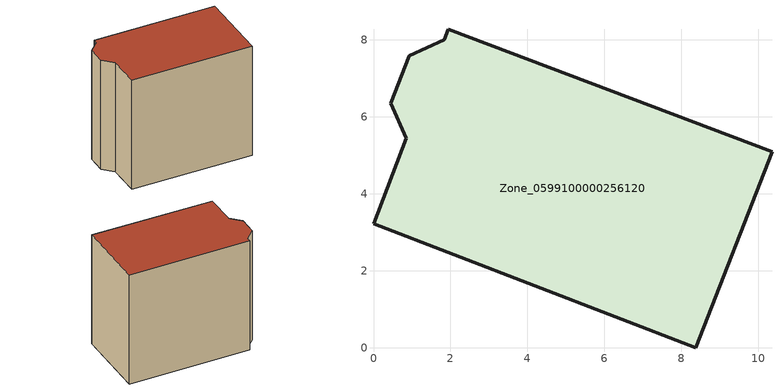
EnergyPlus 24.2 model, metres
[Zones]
Zone_0599100000256120
 floor ground (C_G): 0.45,6.35 0.93,7.59 1.83,8 1.94,8.28 10.36,5.09 8.38,0 0,3.22 0.85,5.44 z0
 wall outside (C_F): 8.38,0 10.36,5.09 1.94,8.28 1.83,8 0.93,7.59 0.45,6.35 0.85,5.44 0,3.22 8.38,0 z0:8.61
 roof outside (C_R): 0.93,7.59 0.45,6.35 0.85,5.44 0,3.22 8.38,0 10.36,5.09 1.94,8.28 1.83,8 z8.61
[BUILDING]
Pand.0599100000256120: North Axis=0; Terrain=City; Loads Convergence Tolerance Value=0.04; Temperature Convergence Tolerance Value=0.4; Solar Distribution=FullExterior; Maximum Number of Warmup Days=25; Minimum Number of Warmup Days=1
[Site:Location]
Rotterdam.The.Hague.AP_ZH_NLD Design_Conditions: Latitude=51.96; Longitude=4.45; Time Zone=1; Elevation=-4.5
[SITE:GROUNDTEMPERATURE:BUILDINGSURFACE]
18, 18, 18, 18, 18, 18, 18, 18, 18, 18, 18, 18
[MATERIAL] Thermal Absorptance=0.9; Solar Absorptance=0.7; Visible Absorptance=0.7
Name | Roughness | Thickness | Conductivity | Density | Specific Heat
G.TI.1946 | MediumSmooth | 0.15 | 1 | 540 | 1210
F.TI.1946 | Rough | 0.3 | 0.857143 | 1920 | 840
R.TI.1946 | MediumRough | 0.2 | 0.1 | 1500 | 1000
[CONSTRUCTION]
C_G: G.TI.1946
C_F: F.TI.1946
C_R: R.TI.1946
[ZONE]
Zone_0599100000256120: Type=1; Multiplier=1; Ceiling Height=Autocalculate; Volume=Autocalculate; Floor Area=autocalculate; Part of Total Floor Area=Yes
[ZONEINFILTRATION:DESIGNFLOWRATE]
Infil_Zone_0599100000256120: Zone or ZoneList or Space or SpaceList=Zone_0599100000256120; Schedule=AlwaysOn; Design Flow Rate Calculation Method=Flow/Area; Flow Rate per Floor Area=0.003; Constant Term Coefficient=1; Temperature Term Coefficient=0; Velocity Term Coefficient=0; Velocity Squared Term Coefficient=0
[HVACTEMPLATE:ZONE:IDEALLOADSAIRSYSTEM]
Zone_0599100000256120: Maximum Heating Supply Air Temperature=50; Minimum Cooling Supply Air Temperature=13; Maximum Heating Supply Air Humidity Ratio=0.0156; Minimum Cooling Supply Air Humidity Ratio=0.0077; Heating Limit=NoLimit; Cooling Limit=NoLimit; Dehumidification Control Type=ConstantSensibleHeatRatio; Cooling Sensible Heat Ratio=0.7; Dehumidification Setpoint=60; Humidification Control Type=None; Humidification Setpoint=30; Outdoor Air Method=None; Outdoor Air Flow Rate per Person=0.00944; Outdoor Air Flow Rate per Zone Floor Area=0; Outdoor Air Flow Rate per Zone=0; Demand Controlled Ventilation Type=None; Outdoor Air Economizer Type=NoEconomizer; Heat Recovery Type=None; Sensible Heat Recovery Effectiveness=0.7; Latent Heat Recovery Effectiveness=0.65
[ZONECONTROL:THERMOSTAT]
ThermostatControl_Zone_0599100000256120: Zone or ZoneList=Zone_0599100000256120; Control Type Schedule=DualSetpointControlType; Control 1=Thermostat_Zone_0599100000256120; Temperature Difference Between Cutout And Setpoint=0
[THERMOSTATSETPOINT:DUALSETPOINT]
Thermostat_Zone_0599100000256120: Heating Setpoint Temperature Schedule=HeatingSetpoint_Zone_0599100000256120; Cooling Setpoint Temperature Schedule=CoolingSetpoint_Zone_0599100000256120
[SCHEDULE:COMPACT]
HeatingSetpoint_Zone_0599100000256120: Through: 12/31, For: AllDays, Until: 24:00, 21
CoolingSetpoint_Zone_0599100000256120: Through: 12/31, For: AllDays, Until: 24:00, 24
DualSetpointControlType: Through: 12/31, For: AllDays, Until: 24:00, 4
AlwaysOn: Through: 12/31, For: AllDays, Until: 24:00, 1
